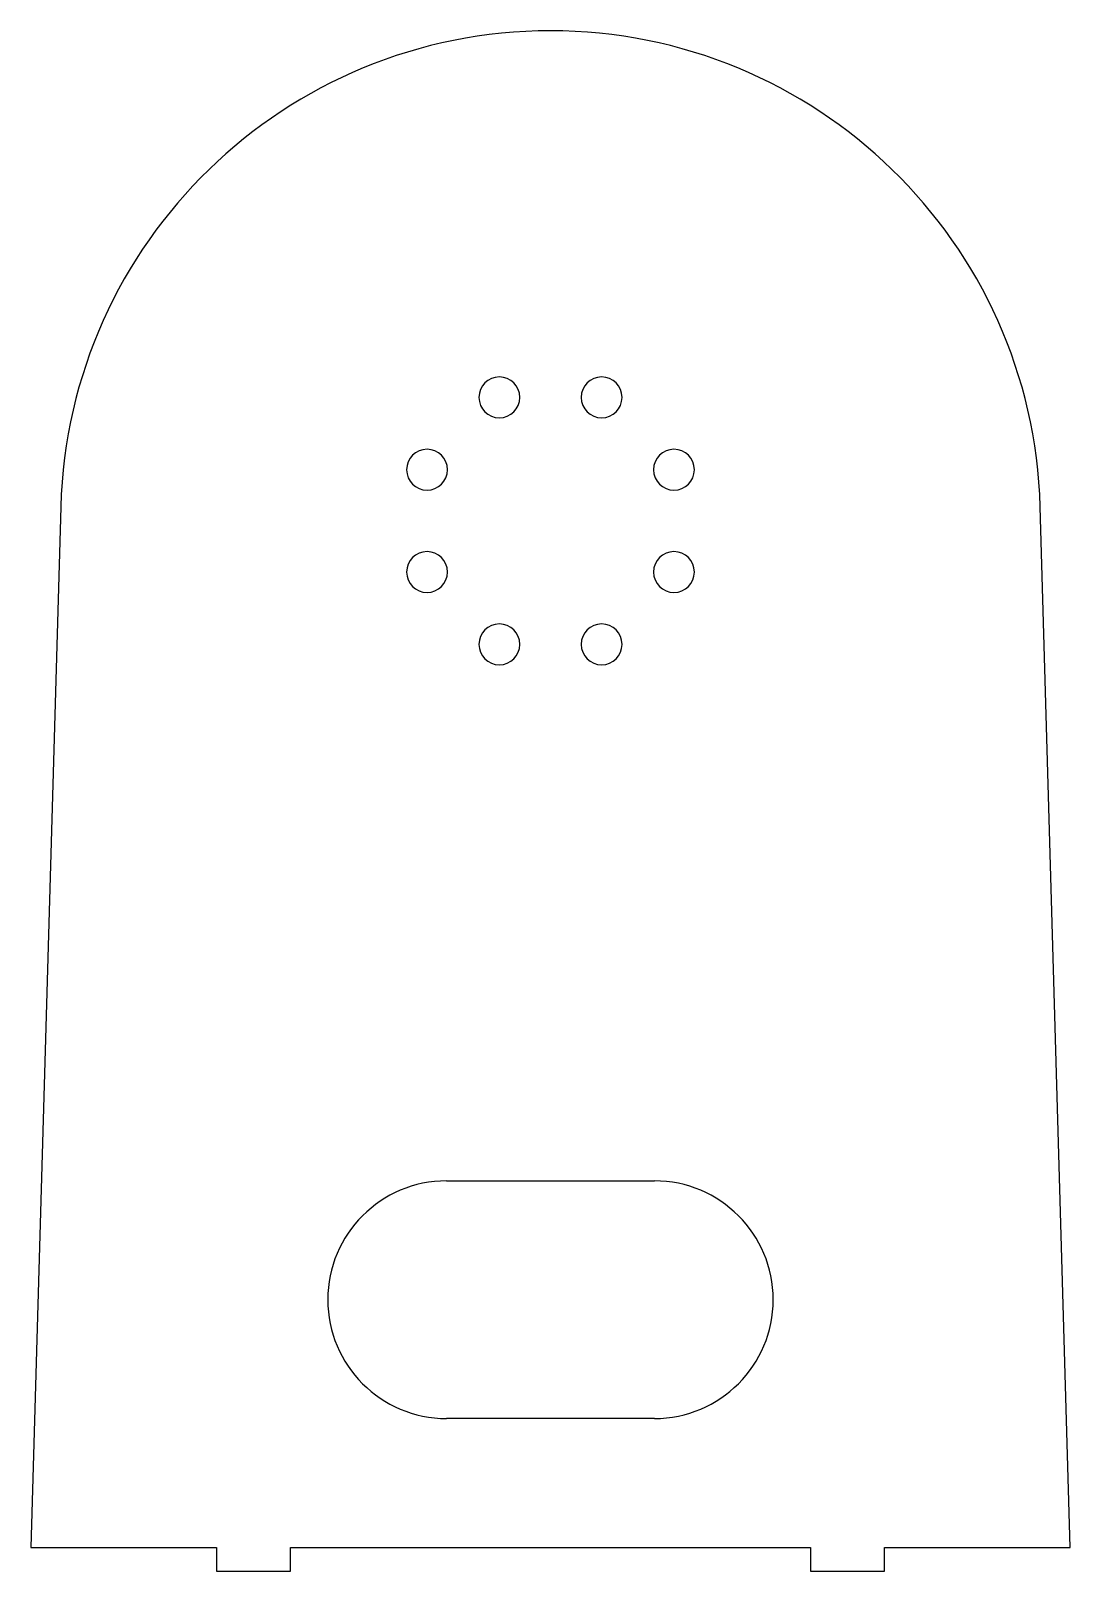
# Model space of a CAD drawing. Header units: millimetres. Extents: x 0 to 140, y 0 to 207.
import ezdxf

# ---------------------------------------------------------------- set-up
doc = ezdxf.new("R2010")
doc.units = ezdxf.units.MM

msp = doc.modelspace()

# ---------------------------------------------------------------- linework, layer by layer
at = {"layer": 'CUT'}
for p, q in [((4.0272, 143.3455), (0, 3.175)), ((140, 3.175), (135.9728, 143.3455)), ((56, 52.5638), (84, 52.5638)), ((84, 20.5638), (56, 20.5638)), ((0, 3.175), (25, 3.175)), ((25, 3.175), (25, 0)), ((35, 0), (35, 3.175)), ((35, 3.175), (105, 3.175)), ((105, 3.175), (105, 0)), ((115, 0), (115, 3.175)), ((115, 3.175), (140, 3.175)), ((25, 0), (35, 0)), ((105, 0), (115, 0))]:
    msp.add_line(p, q, dxfattribs=at)
for centre, radius, start, end in [((70, 141.45), 66, 1.6457, 178.3543), ((63.1117, 158.0798), 2.75, 0, 180), ((76.8883, 158.0798), 2.75, 0, 180), ((63.1117, 158.0798), 2.75, 180, 0), ((76.8883, 158.0798), 2.75, 180, 0), ((53.3702, 148.3383), 2.75, 0, 180), ((86.6298, 148.3383), 2.75, 0, 180), ((53.3702, 148.3383), 2.75, 180, 0), ((86.6298, 148.3383), 2.75, 180, 0), ((53.3702, 134.5617), 2.75, 0, 180), ((86.6298, 134.5617), 2.75, 0, 180), ((53.3702, 134.5617), 2.75, 180, 0), ((86.6298, 134.5617), 2.75, 180, 0), ((63.1117, 124.8202), 2.75, 0, 180), ((76.8883, 124.8202), 2.75, 0, 180), ((63.1117, 124.8202), 2.75, 180, 0), ((76.8883, 124.8202), 2.75, 180, 0), ((56, 36.5638), 16, 90, 270), ((84, 36.5638), 16, 270, 90)]:
    msp.add_arc(centre, radius, start, end, dxfattribs=at)

doc.saveas('drawing.dxf')
